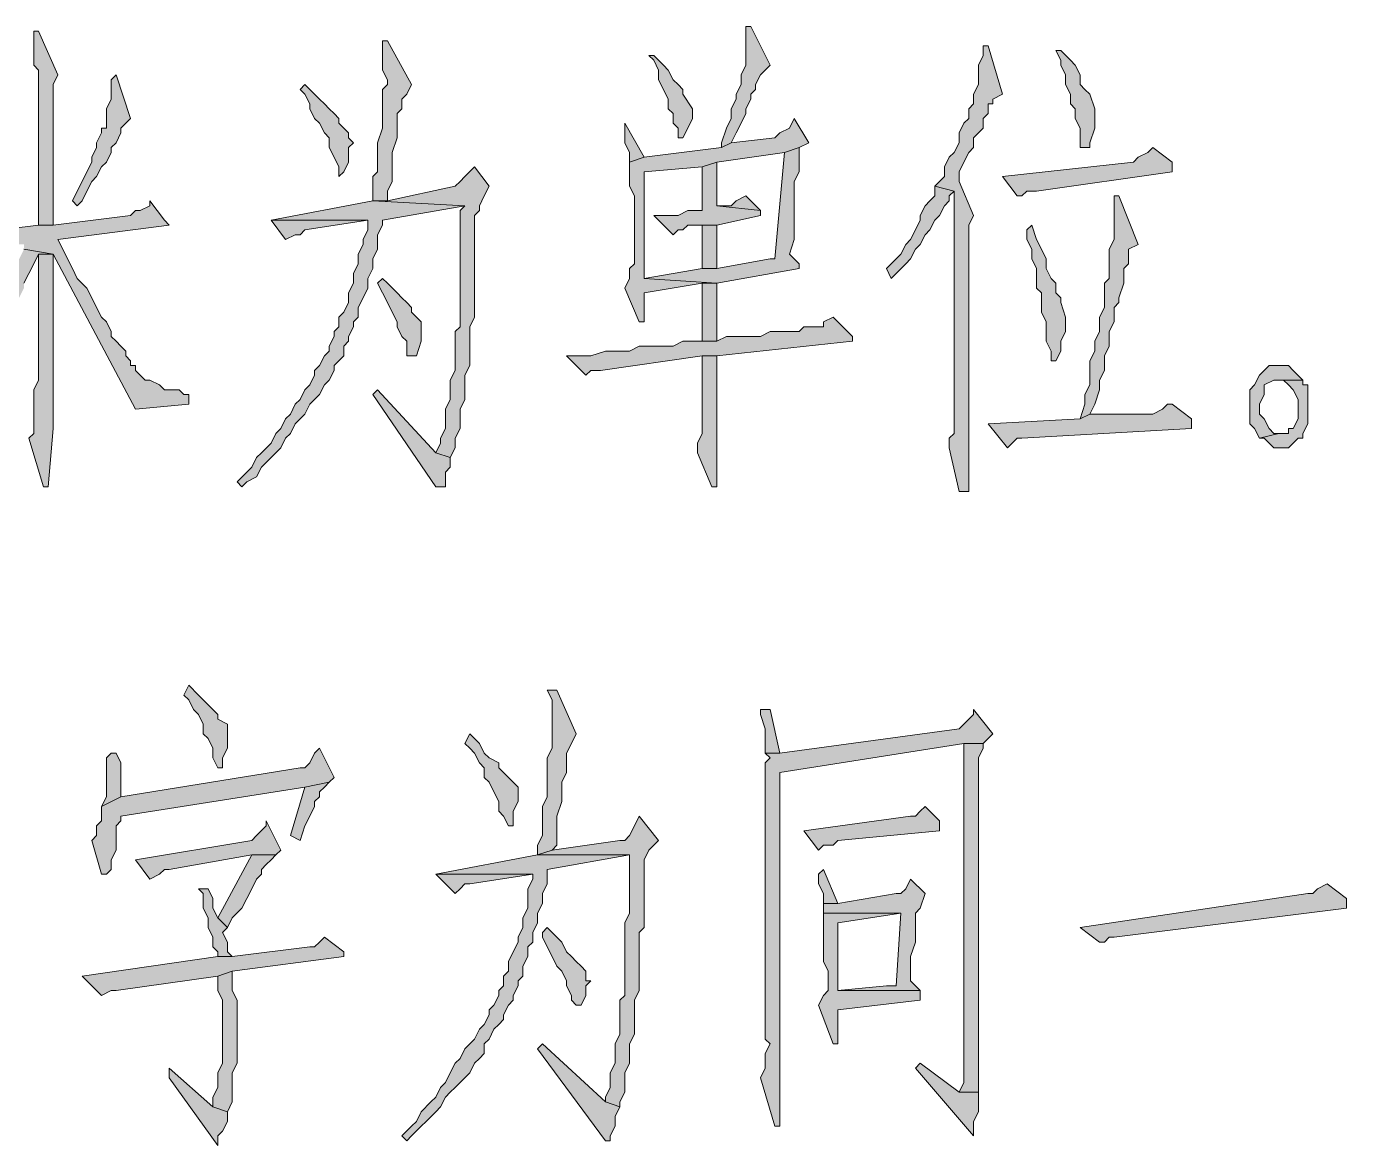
# Model space of a CAD drawing. Header units: millimetres. Extents: x 24 to 410, y 10 to 282.
# Drawn here: x 291.82 to 303.36, y 55.75 to 65.53 of the extents above; entities that cross this region are included whole.
import ezdxf

# ---------------------------------------------------------------- set-up
doc = ezdxf.new("R2010")
doc.units = ezdxf.units.MM

msp = doc.modelspace()

# ---------------------------------------------------------------- hatches: boundary and pattern name
h = msp.add_hatch(color=7)
h.dxf.hatch_style = 2
h.paths.add_polyline_path([(298.153667, 65.532), (298.111333, 65.532), (298.111333, 65.489667), (298.111333, 65.193333), (298.069, 65.108667), (298.069, 65.024), (298.026667, 64.939333), (298.026667, 64.897), (297.984333, 64.812333), (297.984333, 64.727667), (297.942, 64.643), (297.899667, 64.516), (297.899667, 64.473667), (297.984333, 64.516), (298.026667, 64.600667), (298.069, 64.685333), (298.111333, 64.77), (298.111333, 64.812333), (298.153667, 64.897), (298.153667, 64.939333), (298.196, 64.981667), (298.196, 65.024), (298.238333, 65.108667), (298.280667, 65.151), (298.323, 65.193333)])
h = msp.add_hatch(color=7)
h.dxf.hatch_style = 2
h.paths.add_polyline_path([(291.930667, 65.489667), (291.888333, 65.489667), (291.888333, 65.405), (291.888333, 65.193333), (291.930667, 65.151), (291.930667, 63.796333), (292.057667, 63.796333), (292.057667, 63.838667), (292.057667, 63.923333), (292.057667, 65.024), (292.1, 65.108667)])
h = msp.add_hatch(color=7)
h.dxf.hatch_style = 2
h.paths.add_polyline_path([(294.978667, 65.405), (294.936333, 65.405), (294.936333, 65.362667), (294.936333, 65.151), (294.978667, 65.066333), (294.978667, 65.024), (294.936333, 64.981667), (294.936333, 64.643), (294.894, 64.516), (294.894, 64.262), (294.851667, 64.219667), (294.851667, 64.008), (294.978667, 64.008), (294.978667, 64.092667), (295.021, 64.177333), (295.021, 64.304333), (295.021, 64.431333), (295.063333, 64.558333), (295.063333, 64.77), (295.105667, 64.812333), (295.105667, 64.897), (295.148, 64.939333), (295.190333, 65.024)])
h = msp.add_hatch(color=7)
h.dxf.hatch_style = 2
h.paths.add_polyline_path([(300.228, 65.362667), (300.185667, 65.362667), (300.185667, 65.278), (300.143333, 65.193333), (300.143333, 65.024), (300.101, 64.939333), (300.101, 64.854667), (300.058667, 64.812333), (300.058667, 64.727667), (300.016333, 64.685333), (299.974, 64.600667), (299.974, 64.516), (299.931667, 64.431333), (299.889333, 64.389), (299.847, 64.304333), (299.847, 64.219667), (299.804667, 64.177333), (299.762333, 64.135), (299.931667, 64.092667), (299.931667, 63.838667), (299.931667, 63.796333), (299.931667, 61.976), (299.889333, 61.933667), (299.889333, 61.849), (299.974, 61.468), (300.058667, 61.468), (300.058667, 61.976), (300.058667, 63.796333), (300.101, 63.881), (299.974, 64.177333), (299.974, 64.262), (300.016333, 64.346667), (300.058667, 64.431333), (300.101, 64.473667), (300.101, 64.558333), (300.143333, 64.600667), (300.185667, 64.643), (300.185667, 64.727667), (300.228, 64.77), (300.228, 64.854667), (300.270333, 64.854667), (300.270333, 64.897), (300.355, 64.939333)])
h = msp.add_hatch(color=7)
h.dxf.hatch_style = 2
h.paths.add_polyline_path([(300.863, 65.320333), (300.820667, 65.320333), (300.863, 65.235667), (300.863, 65.193333), (300.905333, 65.108667), (300.905333, 65.024), (300.947667, 64.939333), (300.947667, 64.854667), (300.99, 64.812333), (300.99, 64.727667), (301.032333, 64.643), (301.032333, 64.473667), (301.117, 64.473667), (301.117, 64.516), (301.159333, 64.643), (301.159333, 64.812333), (301.117, 64.939333), (301.074667, 64.981667), (301.032333, 65.024), (301.032333, 65.108667), (300.99, 65.193333), (300.947667, 65.235667)])
h = msp.add_hatch(color=7)
h.dxf.hatch_style = 2
h.paths.add_polyline_path([(297.307, 65.278), (297.264667, 65.278), (297.307, 65.235667), (297.349333, 65.151), (297.349333, 65.066333), (297.391667, 64.981667), (297.434, 64.897), (297.434, 64.812333), (297.476333, 64.77), (297.476333, 64.685333), (297.518667, 64.643), (297.518667, 64.558333), (297.561, 64.558333), (297.603333, 64.643), (297.645667, 64.727667), (297.645667, 64.812333), (297.561, 64.939333), (297.561, 64.981667), (297.518667, 65.024), (297.476333, 65.066333), (297.434, 65.151), (297.391667, 65.193333)])
h = msp.add_hatch(color=7)
h.dxf.hatch_style = 2
h.paths.add_polyline_path([(292.608, 65.108667), (292.565667, 65.066333), (292.565667, 64.897), (292.523333, 64.812333), (292.523333, 64.643), (292.481, 64.643), (292.481, 64.600667), (292.438667, 64.516), (292.438667, 64.473667), (292.396333, 64.389), (292.396333, 64.346667), (292.354, 64.262), (292.311667, 64.177333), (292.269333, 64.092667), (292.227, 64.008), (292.269333, 63.965667), (292.311667, 64.008), (292.354, 64.092667), (292.396333, 64.177333), (292.438667, 64.219667), (292.481, 64.304333), (292.523333, 64.346667), (292.565667, 64.431333), (292.565667, 64.473667), (292.608, 64.516), (292.650333, 64.600667), (292.650333, 64.643), (292.692667, 64.685333), (292.735, 64.727667)])
h = msp.add_hatch(color=7)
h.dxf.hatch_style = 2
h.paths.add_polyline_path([(294.259, 65.024), (294.216667, 64.981667), (294.259, 64.939333), (294.301333, 64.854667), (294.301333, 64.812333), (294.343667, 64.727667), (294.386, 64.685333), (294.428333, 64.600667), (294.470667, 64.558333), (294.470667, 64.473667), (294.513, 64.389), (294.555333, 64.304333), (294.555333, 64.219667), (294.597667, 64.262), (294.64, 64.346667), (294.64, 64.473667), (294.682333, 64.516), (294.64, 64.558333), (294.64, 64.600667), (294.555333, 64.685333), (294.555333, 64.727667), (294.513, 64.77), (294.470667, 64.812333), (294.428333, 64.854667), (294.386, 64.897), (294.301333, 64.981667)])
h = msp.add_hatch(color=7)
h.dxf.hatch_style = 2
h.paths.add_polyline_path([(298.534667, 64.727667), (298.492333, 64.643), (298.407667, 64.600667), (298.365333, 64.558333), (297.984333, 64.516), (297.899667, 64.473667), (297.222333, 64.389), (297.095333, 64.346667), (297.095333, 64.135), (297.137667, 64.050333), (297.137667, 63.457667), (297.095333, 63.415333), (297.095333, 63.330667), (297.053, 63.246), (297.18, 62.949667), (297.222333, 62.949667), (297.222333, 63.203667), (297.730333, 63.288333), (297.857333, 63.288333), (297.222333, 63.330667), (297.222333, 64.262), (297.730333, 64.304333), (297.857333, 64.346667), (298.45, 64.431333), (298.577, 64.473667), (298.661667, 64.516)])
h = msp.add_hatch(color=7)
h.dxf.hatch_style = 2
h.paths.add_polyline_path([(297.053, 64.685333), (297.053, 64.516), (297.095333, 64.431333), (297.095333, 64.346667), (297.222333, 64.389)])
h = msp.add_hatch(color=7)
h.dxf.hatch_style = 2
h.paths.add_polyline_path([(298.577, 64.473667), (298.45, 64.431333), (298.365333, 63.5), (298.323, 63.5), (297.857333, 63.415333), (297.730333, 63.415333), (297.222333, 63.330667), (297.857333, 63.288333), (298.577, 63.415333), (298.577, 63.457667), (298.492333, 63.542333), (298.534667, 63.669333), (298.534667, 64.177333), (298.577, 64.262)])
h = msp.add_hatch(color=7)
h.dxf.hatch_style = 2
h.paths.add_polyline_path([(301.667333, 64.473667), (301.625, 64.431333), (301.540333, 64.389), (301.498, 64.346667), (300.355, 64.219667), (300.482, 64.050333), (300.524333, 64.050333), (300.566667, 64.092667), (300.651333, 64.092667), (301.836667, 64.262), (301.836667, 64.346667)])
h = msp.add_hatch(color=7)
h.dxf.hatch_style = 2
h.paths.add_polyline_path([(295.740667, 64.304333), (295.656, 64.219667), (295.613667, 64.177333), (295.571333, 64.135), (294.978667, 64.008), (294.851667, 64.008), (295.656, 63.965667), (295.613667, 63.923333), (295.613667, 62.907333), (295.571333, 62.865), (295.571333, 62.653333), (295.571333, 62.611), (295.571333, 62.526333), (295.529, 62.441667), (295.529, 62.272333), (295.486667, 62.187667), (295.486667, 62.018333), (295.444333, 61.933667), (295.444333, 61.891333), (295.402, 61.806667), (295.529, 61.764333), (295.571333, 61.849), (295.571333, 61.933667), (295.613667, 62.018333), (295.613667, 62.187667), (295.656, 62.272333), (295.656, 62.484), (295.698333, 62.568667), (295.698333, 62.907333), (295.740667, 62.992), (295.740667, 63.881), (295.783, 63.923333), (295.783, 63.965667), (295.825333, 64.050333), (295.867667, 64.135)])
h = msp.add_hatch(color=7)
h.dxf.hatch_style = 2
h.paths.add_polyline_path([(297.857333, 64.346667), (297.730333, 64.304333), (297.730333, 63.923333), (297.688, 63.923333), (297.603333, 63.923333), (297.518667, 63.881), (297.307, 63.881), (297.476333, 63.711667), (297.518667, 63.754), (297.561, 63.754), (297.603333, 63.796333), (297.857333, 63.796333), (298.238333, 63.881), (298.238333, 63.923333), (297.857333, 63.965667)])
h = msp.add_hatch(color=7)
h.dxf.hatch_style = 2
h.paths.add_polyline_path([(298.111333, 64.050333), (298.026667, 64.008), (297.984333, 63.965667), (297.857333, 63.965667), (298.238333, 63.923333)])
h = msp.add_hatch(color=7)
h.dxf.hatch_style = 2
h.paths.add_polyline_path([(299.762333, 64.135), (299.762333, 64.050333), (299.72, 64.008), (299.677667, 63.965667), (299.635333, 63.881), (299.635333, 63.838667), (299.593, 63.754), (299.550667, 63.669333), (299.508333, 63.627), (299.466, 63.542333), (299.381333, 63.457667), (299.339, 63.415333), (299.381333, 63.330667), (299.423667, 63.373), (299.508333, 63.457667), (299.550667, 63.5), (299.593, 63.584667), (299.635333, 63.627), (299.677667, 63.711667), (299.72, 63.754), (299.762333, 63.838667), (299.804667, 63.881), (299.847, 63.965667), (299.889333, 64.008), (299.889333, 64.050333), (299.931667, 64.092667)])
h = msp.add_hatch(color=7)
h.dxf.hatch_style = 2
h.paths.add_polyline_path([(301.371, 64.050333), (301.328667, 64.050333), (301.328667, 63.965667), (301.328667, 63.669333), (301.286333, 63.584667), (301.286333, 63.330667), (301.244, 63.288333), (301.244, 63.076667), (301.201667, 62.992), (301.201667, 62.865), (301.159333, 62.780333), (301.159333, 62.695667), (301.117, 62.611), (301.117, 62.399333), (301.074667, 62.314667), (301.074667, 62.23), (301.032333, 62.103), (301.117, 62.145333), (301.159333, 62.23), (301.201667, 62.357), (301.201667, 62.441667), (301.244, 62.526333), (301.244, 62.653333), (301.286333, 62.738), (301.286333, 62.865), (301.328667, 62.949667), (301.328667, 63.076667), (301.371, 63.119), (301.371, 63.161333), (301.413333, 63.288333), (301.413333, 63.415333), (301.455667, 63.457667), (301.455667, 63.584667), (301.540333, 63.627)])
h = msp.add_hatch(color=7)
h.dxf.hatch_style = 2
h.paths.add_polyline_path([(292.904333, 64.008), (292.904333, 63.965667), (292.819667, 63.923333), (292.777333, 63.923333), (292.735, 63.881), (292.057667, 63.796333), (291.930667, 63.796333), (290.914667, 63.669333), (291.803667, 63.627), (291.803667, 63.584667), (292.057667, 63.542333), (292.777333, 62.187667), (293.243, 62.23), (293.243, 62.314667), (293.200667, 62.314667), (293.158333, 62.357), (293.031333, 62.357), (292.989, 62.399333), (292.904333, 62.441667), (292.862, 62.441667), (292.819667, 62.484), (292.777333, 62.526333), (292.777333, 62.568667), (292.735, 62.568667), (292.735, 62.611), (292.692667, 62.653333), (292.692667, 62.695667), (292.650333, 62.738), (292.608, 62.780333), (292.565667, 62.822667), (292.565667, 62.865), (292.523333, 62.949667), (292.481, 62.992), (292.438667, 63.076667), (292.396333, 63.161333), (292.354, 63.246), (292.269333, 63.330667), (292.227, 63.415333), (292.184667, 63.5), (292.142333, 63.584667), (292.1, 63.669333), (293.073667, 63.796333), (293.031333, 63.838667)])
h = msp.add_hatch(color=7)
h.dxf.hatch_style = 2
h.paths.add_polyline_path([(294.851667, 64.008), (293.962667, 63.838667), (294.809333, 63.838667), (294.809333, 63.754), (294.767, 63.669333), (294.767, 63.627), (294.724667, 63.542333), (294.724667, 63.457667), (294.682333, 63.373), (294.682333, 63.288333), (294.64, 63.203667), (294.64, 63.119), (294.597667, 63.034333), (294.555333, 62.992), (294.555333, 62.907333), (294.513, 62.865), (294.513, 62.822667), (294.470667, 62.738), (294.470667, 62.695667), (294.428333, 62.653333), (294.386, 62.568667), (294.343667, 62.526333), (294.343667, 62.484), (294.301333, 62.399333), (294.259, 62.357), (294.216667, 62.272333), (294.174333, 62.23), (294.132, 62.145333), (294.089667, 62.103), (294.047333, 62.018333), (294.005, 61.976), (293.962667, 61.891333), (293.878, 61.806667), (293.835667, 61.764333), (293.793333, 61.679667), (293.751, 61.637333), (293.666333, 61.552667), (293.708667, 61.510333), (293.751, 61.552667), (293.835667, 61.595), (293.878, 61.679667), (293.920333, 61.722), (294.005, 61.806667), (294.047333, 61.849), (294.089667, 61.933667), (294.132, 61.976), (294.174333, 62.060667), (294.216667, 62.103), (294.259, 62.145333), (294.301333, 62.23), (294.343667, 62.272333), (294.386, 62.314667), (294.428333, 62.399333), (294.470667, 62.441667), (294.513, 62.526333), (294.513, 62.568667), (294.555333, 62.611), (294.597667, 62.653333), (294.597667, 62.738), (294.64, 62.780333), (294.64, 62.822667), (294.682333, 62.907333), (294.682333, 62.949667), (294.724667, 62.992), (294.724667, 63.076667), (294.767, 63.161333), (294.809333, 63.246), (294.809333, 63.330667), (294.851667, 63.415333), (294.851667, 63.5), (294.894, 63.584667), (294.894, 63.711667), (294.936333, 63.796333), (294.936333, 63.838667), (295.656, 63.965667)])
h = msp.add_hatch(color=7)
h.dxf.hatch_style = 2
h.paths.add_polyline_path([(293.962667, 63.838667), (294.089667, 63.669333), (294.174333, 63.711667), (294.216667, 63.711667), (294.259, 63.754), (294.809333, 63.838667)])
h = msp.add_hatch(color=7)
h.dxf.hatch_style = 2
h.paths.add_polyline_path([(297.857333, 63.796333), (297.730333, 63.796333), (297.730333, 63.754), (297.730333, 63.415333), (297.857333, 63.415333)])
h = msp.add_hatch(color=7)
h.dxf.hatch_style = 2
h.paths.add_polyline_path([(300.609, 63.796333), (300.566667, 63.754), (300.566667, 63.669333), (300.609, 63.584667), (300.609, 63.5), (300.651333, 63.415333), (300.651333, 63.246), (300.693667, 63.203667), (300.693667, 63.034333), (300.736, 62.949667), (300.736, 62.780333), (300.778333, 62.695667), (300.778333, 62.611), (300.820667, 62.611), (300.863, 62.695667), (300.863, 62.780333), (300.905333, 62.865), (300.905333, 62.992), (300.863, 63.119), (300.863, 63.161333), (300.820667, 63.203667), (300.820667, 63.288333), (300.778333, 63.330667), (300.736, 63.415333), (300.736, 63.5), (300.693667, 63.584667), (300.651333, 63.669333)])
h = msp.add_hatch(color=7)
h.dxf.hatch_style = 2
h.paths.add_polyline_path([(291.803667, 63.584667), (291.761333, 63.5), (291.719, 63.457667), (291.719, 63.373), (291.676667, 63.288333), (291.634333, 63.246), (291.592, 63.161333), (291.592, 63.076667), (291.549667, 63.034333), (291.507333, 62.949667), (291.465, 62.907333), (291.465, 62.865), (291.422667, 62.822667), (291.380333, 62.780333), (291.380333, 62.738), (291.338, 62.653333), (291.295667, 62.611), (291.253333, 62.568667), (291.211, 62.526333), (291.168667, 62.441667), (291.126333, 62.399333), (291.084, 62.314667), (291.041667, 62.272333), (290.999333, 62.187667), (290.914667, 62.145333), (290.872333, 62.060667), (290.83, 61.976), (290.745333, 61.933667), (290.787667, 61.849), (290.83, 61.849), (290.872333, 61.933667), (290.957, 61.976), (290.999333, 62.060667), (291.041667, 62.103), (291.126333, 62.187667), (291.168667, 62.23), (291.211, 62.314667), (291.253333, 62.357), (291.295667, 62.399333), (291.338, 62.484), (291.380333, 62.526333), (291.422667, 62.568667), (291.465, 62.611), (291.507333, 62.653333), (291.507333, 62.695667), (291.549667, 62.738), (291.592, 62.780333), (291.592, 62.865), (291.634333, 62.907333), (291.676667, 62.949667), (291.719, 63.034333), (291.719, 63.076667), (291.761333, 63.161333), (291.803667, 63.246), (291.803667, 63.288333), (291.846, 63.373), (291.888333, 63.457667), (291.930667, 63.542333), (292.057667, 63.542333)])
h = msp.add_hatch(color=7)
h.dxf.hatch_style = 2
h.paths.add_polyline_path([(292.057667, 63.542333), (291.930667, 63.542333), (291.930667, 63.457667), (291.930667, 62.441667), (291.888333, 62.357), (291.888333, 61.976), (291.846, 61.933667), (291.973, 61.510333), (292.015333, 61.510333), (292.057667, 62.018333), (292.057667, 62.187667)])
h = msp.add_hatch(color=7)
h.dxf.hatch_style = 2
h.paths.add_polyline_path([(294.936333, 63.330667), (294.894, 63.288333), (294.936333, 63.203667), (294.978667, 63.119), (295.021, 63.034333), (295.063333, 62.949667), (295.063333, 62.907333), (295.105667, 62.822667), (295.148, 62.780333), (295.148, 62.653333), (295.232667, 62.653333), (295.275, 62.780333), (295.275, 62.949667), (295.190333, 63.034333), (295.190333, 63.076667), (295.148, 63.119), (295.105667, 63.161333), (295.063333, 63.203667), (294.978667, 63.288333)])
h = msp.add_hatch(color=7)
h.dxf.hatch_style = 2
h.paths.add_polyline_path([(297.857333, 63.288333), (297.730333, 63.288333), (297.730333, 63.246), (297.730333, 62.780333), (297.857333, 62.780333)])
h = msp.add_hatch(color=7)
h.dxf.hatch_style = 2
h.paths.add_polyline_path([(298.873333, 62.992), (298.788667, 62.949667), (298.788667, 62.907333), (298.746333, 62.907333), (298.619333, 62.907333), (298.577, 62.865), (298.323, 62.865), (298.238333, 62.822667), (298.069, 62.822667), (297.984333, 62.822667), (297.942, 62.822667), (297.857333, 62.780333), (297.561, 62.780333), (297.476333, 62.738), (297.18, 62.738), (297.095333, 62.695667), (296.883667, 62.695667), (296.756667, 62.653333), (296.545, 62.653333), (296.714333, 62.484), (296.756667, 62.526333), (296.841333, 62.526333), (297.730333, 62.653333), (297.857333, 62.653333), (299.042667, 62.780333), (299.042667, 62.822667)])
h = msp.add_hatch(color=7)
h.dxf.hatch_style = 2
h.paths.add_polyline_path([(297.857333, 62.653333), (297.730333, 62.653333), (297.730333, 62.568667), (297.730333, 61.976), (297.688, 61.891333), (297.688, 61.806667), (297.815, 61.510333), (297.857333, 61.510333), (297.857333, 61.933667)])
h = msp.add_hatch(color=7)
h.dxf.hatch_style = 2
h.paths.add_polyline_path([(302.768, 62.568667), (302.683333, 62.568667), (302.641, 62.526333), (302.598667, 62.484), (302.556333, 62.399333), (302.514, 62.357), (302.514, 62.060667), (302.556333, 62.018333), (302.598667, 61.933667), (302.768, 61.976), (302.725667, 61.976), (302.683333, 62.018333), (302.641, 62.103), (302.598667, 62.145333), (302.598667, 62.23), (302.641, 62.314667), (302.641, 62.399333), (302.725667, 62.441667), (302.979667, 62.441667), (302.895, 62.526333), (302.852667, 62.568667)])
h = msp.add_hatch(color=7)
h.dxf.hatch_style = 2
h.paths.add_polyline_path([(302.979667, 62.441667), (302.768, 62.441667), (302.810333, 62.441667), (302.852667, 62.399333), (302.895, 62.357), (302.937333, 62.272333), (302.937333, 62.103), (302.895, 62.018333), (302.852667, 62.018333), (302.852667, 61.976), (302.768, 61.976), (302.598667, 61.933667), (302.641, 61.933667), (302.683333, 61.891333), (302.725667, 61.849), (302.852667, 61.849), (302.895, 61.891333), (302.937333, 61.933667), (302.979667, 61.933667), (302.979667, 61.976), (303.022, 62.060667), (303.022, 62.145333), (303.022, 62.399333), (302.979667, 62.399333)])
h = msp.add_hatch(color=7)
h.dxf.hatch_style = 2
h.paths.add_polyline_path([(294.894, 62.357), (294.851667, 62.314667), (295.402, 61.510333), (295.486667, 61.510333), (295.486667, 61.552667), (295.486667, 61.637333), (295.529, 61.679667), (295.529, 61.764333), (295.402, 61.806667)])
h = msp.add_hatch(color=7)
h.dxf.hatch_style = 2
h.paths.add_polyline_path([(301.836667, 62.23), (301.794333, 62.23), (301.752, 62.187667), (301.667333, 62.145333), (301.117, 62.145333), (301.032333, 62.103), (300.228, 62.060667), (300.397333, 61.849), (300.439667, 61.891333), (300.482, 61.933667), (300.524333, 61.933667), (302.006, 62.018333), (302.006, 62.103)])
h = msp.add_hatch(color=7)
h.dxf.hatch_style = 2
h.paths.add_polyline_path([(293.243, 59.774667), (293.200667, 59.69), (293.243, 59.647667), (293.285333, 59.563), (293.327667, 59.520667), (293.37, 59.436), (293.37, 59.351333), (293.412333, 59.309), (293.454667, 59.224333), (293.454667, 59.139667), (293.497, 59.055), (293.539333, 59.055), (293.539333, 59.139667), (293.581667, 59.224333), (293.581667, 59.436), (293.497, 59.478333), (293.497, 59.520667), (293.454667, 59.563), (293.412333, 59.605333), (293.37, 59.647667), (293.327667, 59.69)])
h = msp.add_hatch(color=7)
h.dxf.hatch_style = 2
h.paths.add_polyline_path([(296.460333, 59.732333), (296.375667, 59.732333), (296.418, 59.647667), (296.418, 59.224333), (296.375667, 59.139667), (296.375667, 58.801), (296.333333, 58.716333), (296.333333, 58.462333), (296.291, 58.377667), (296.291, 58.293), (296.418, 58.335333), (296.460333, 58.377667), (296.460333, 58.504667), (296.460333, 58.631667), (296.502667, 58.758667), (296.502667, 58.928), (296.545, 59.012667), (296.545, 59.182), (296.587333, 59.266667), (296.629667, 59.351333)])
h = msp.add_hatch(color=7)
h.dxf.hatch_style = 2
h.paths.add_polyline_path([(298.323, 59.563), (298.238333, 59.563), (298.238333, 59.520667), (298.280667, 59.393667), (298.280667, 59.182), (298.407667, 59.182)])
h = msp.add_hatch(color=7)
h.dxf.hatch_style = 2
h.paths.add_polyline_path([(300.101, 59.563), (300.101, 59.520667), (300.016333, 59.436), (299.974, 59.393667), (298.407667, 59.182), (298.280667, 59.182), (298.323, 59.139667), (298.280667, 59.097333), (298.280667, 57.573333), (298.280667, 57.446333), (298.280667, 56.684333), (298.323, 56.642), (298.280667, 56.557333), (298.280667, 56.430333), (298.238333, 56.345667), (298.365333, 55.922333), (298.407667, 55.922333), (298.407667, 56.472667), (298.407667, 59.012667), (300.016333, 59.266667), (300.185667, 59.266667), (300.270333, 59.351333)])
h = msp.add_hatch(color=7)
h.dxf.hatch_style = 2
h.paths.add_polyline_path([(295.698333, 59.351333), (295.656, 59.266667), (295.698333, 59.224333), (295.740667, 59.182), (295.783, 59.097333), (295.825333, 59.055), (295.825333, 58.970333), (295.867667, 58.928), (295.91, 58.843333), (295.952333, 58.758667), (295.952333, 58.674), (295.994667, 58.631667), (296.037, 58.547), (296.079333, 58.547), (296.079333, 58.674), (296.121667, 58.758667), (296.121667, 58.885667), (296.079333, 58.928), (296.037, 58.970333), (295.994667, 59.012667), (295.952333, 59.055), (295.952333, 59.097333), (295.867667, 59.139667), (295.825333, 59.182), (295.783, 59.266667)])
h = msp.add_hatch(color=7)
h.dxf.hatch_style = 2
h.paths.add_polyline_path([(294.386, 59.224333), (294.343667, 59.182), (294.301333, 59.097333), (294.259, 59.055), (294.216667, 59.055), (292.650333, 58.801), (292.481, 58.716333), (292.481, 58.589333), (292.438667, 58.547), (292.438667, 58.462333), (292.396333, 58.42), (292.481, 58.123667), (292.523333, 58.123667), (292.565667, 58.166), (292.565667, 58.250667), (292.608, 58.335333), (292.608, 58.547), (292.650333, 58.589333), (292.650333, 58.631667), (294.259, 58.885667), (294.470667, 58.928), (294.513, 58.970333)])
h = msp.add_hatch(color=7)
h.dxf.hatch_style = 2
h.paths.add_polyline_path([(292.608, 59.182), (292.565667, 59.182), (292.523333, 59.139667), (292.523333, 58.801), (292.481, 58.716333), (292.650333, 58.801), (292.650333, 59.097333)])
h = msp.add_hatch(color=7)
h.dxf.hatch_style = 2
h.paths.add_polyline_path([(300.185667, 59.266667), (300.016333, 59.266667), (300.016333, 56.557333), (300.016333, 56.303333), (299.974, 56.218667), (300.143333, 56.218667), (300.143333, 56.303333), (300.143333, 58.293), (300.143333, 58.377667), (300.143333, 59.139667), (300.185667, 59.224333)])
h = msp.add_hatch(color=7)
h.dxf.hatch_style = 2
h.paths.add_polyline_path([(294.470667, 58.928), (294.259, 58.885667), (294.132, 58.462333), (294.216667, 58.42), (294.259, 58.547), (294.301333, 58.631667), (294.343667, 58.716333), (294.343667, 58.758667), (294.386, 58.801), (294.386, 58.843333), (294.428333, 58.885667)])
h = msp.add_hatch(color=7)
h.dxf.hatch_style = 2
h.paths.add_polyline_path([(297.18, 58.631667), (297.137667, 58.547), (297.095333, 58.462333), (297.053, 58.42), (297.010667, 58.42), (296.418, 58.335333), (296.291, 58.293), (297.095333, 58.293), (297.095333, 58.208333), (297.095333, 57.785), (297.053, 57.700333), (297.053, 57.065333), (297.010667, 57.023), (297.010667, 56.938333), (297.010667, 56.896), (297.010667, 56.726667), (296.968333, 56.642), (296.968333, 56.472667), (296.926, 56.388), (296.926, 56.261), (296.883667, 56.176333), (296.883667, 56.134), (297.010667, 56.091667), (297.010667, 56.134), (297.053, 56.218667), (297.053, 56.388), (297.095333, 56.472667), (297.095333, 56.642), (297.137667, 56.726667), (297.137667, 57.023), (297.18, 57.107667), (297.18, 57.615667), (297.222333, 57.658), (297.222333, 58.250667), (297.264667, 58.335333), (297.349333, 58.42)])
h = msp.add_hatch(color=7)
h.dxf.hatch_style = 2
h.paths.add_polyline_path([(299.677667, 58.716333), (299.635333, 58.674), (299.593, 58.631667), (299.550667, 58.631667), (298.619333, 58.504667), (298.746333, 58.335333), (298.788667, 58.377667), (298.873333, 58.377667), (298.915667, 58.42), (299.804667, 58.504667), (299.804667, 58.589333)])
h = msp.add_hatch(color=7)
h.dxf.hatch_style = 2
h.paths.add_polyline_path([(293.920333, 58.589333), (293.920333, 58.547), (293.835667, 58.462333), (293.793333, 58.42), (292.777333, 58.250667), (292.904333, 58.081333), (292.989, 58.123667), (293.031333, 58.166), (293.073667, 58.166), (293.793333, 58.293), (294.005, 58.293), (294.047333, 58.335333)])
h = msp.add_hatch(color=7)
h.dxf.hatch_style = 2
h.paths.add_polyline_path([(294.005, 58.293), (293.793333, 58.293), (293.497, 57.742667), (293.581667, 57.658), (293.624, 57.742667), (293.708667, 57.827333), (293.751, 57.912), (293.793333, 57.996667), (293.835667, 58.081333), (293.878, 58.123667), (293.878, 58.166), (293.920333, 58.208333), (293.962667, 58.250667)])
h = msp.add_hatch(color=7)
h.dxf.hatch_style = 2
h.paths.add_polyline_path([(296.291, 58.293), (295.402, 58.123667), (296.248667, 58.123667), (296.248667, 58.081333), (296.206333, 57.996667), (296.206333, 57.827333), (296.164, 57.742667), (296.164, 57.658), (296.121667, 57.573333), (296.121667, 57.531), (296.079333, 57.446333), (296.037, 57.361667), (296.037, 57.277), (295.994667, 57.234667), (295.994667, 57.15), (295.952333, 57.107667), (295.952333, 57.065333), (295.91, 56.980667), (295.867667, 56.938333), (295.867667, 56.896), (295.825333, 56.811333), (295.783, 56.769), (295.740667, 56.684333), (295.698333, 56.642), (295.656, 56.599667), (295.613667, 56.515), (295.571333, 56.472667), (295.529, 56.388), (295.486667, 56.303333), (295.444333, 56.261), (295.402, 56.176333), (295.359667, 56.134), (295.275, 56.049333), (295.232667, 55.964667), (295.190333, 55.922333), (295.105667, 55.837667), (295.148, 55.795333), (295.190333, 55.837667), (295.275, 55.922333), (295.317333, 55.964667), (295.402, 56.049333), (295.444333, 56.091667), (295.486667, 56.176333), (295.529, 56.218667), (295.571333, 56.261), (295.656, 56.345667), (295.698333, 56.388), (295.740667, 56.472667), (295.783, 56.515), (295.825333, 56.557333), (295.825333, 56.642), (295.867667, 56.684333), (295.91, 56.769), (295.952333, 56.811333), (295.994667, 56.853667), (295.994667, 56.896), (296.037, 56.980667), (296.079333, 57.023), (296.079333, 57.065333), (296.121667, 57.15), (296.121667, 57.192333), (296.164, 57.234667), (296.164, 57.319333), (296.206333, 57.404), (296.206333, 57.488667), (296.248667, 57.531), (296.248667, 57.615667), (296.291, 57.700333), (296.291, 57.785), (296.333333, 57.869667), (296.333333, 57.954333), (296.375667, 58.039), (296.375667, 58.166), (297.095333, 58.293)])
h = msp.add_hatch(color=7)
h.dxf.hatch_style = 2
h.paths.add_polyline_path([(298.788667, 58.166), (298.746333, 58.123667), (298.746333, 58.039), (298.788667, 57.954333), (298.788667, 57.869667), (298.915667, 57.869667)])
h = msp.add_hatch(color=7)
h.dxf.hatch_style = 2
h.paths.add_polyline_path([(295.402, 58.123667), (295.571333, 57.954333), (295.613667, 57.996667), (295.656, 58.039), (295.698333, 58.039), (296.248667, 58.123667)])
h = msp.add_hatch(color=7)
h.dxf.hatch_style = 2
h.paths.add_polyline_path([(299.550667, 58.081333), (299.508333, 57.996667), (299.466, 57.954333), (299.423667, 57.954333), (298.915667, 57.869667), (298.788667, 57.869667), (298.788667, 57.827333), (298.788667, 57.785), (299.466, 57.785), (299.423667, 57.15), (299.339, 57.15), (298.915667, 57.107667), (299.635333, 57.107667), (299.550667, 57.192333), (299.550667, 57.404), (299.593, 57.531), (299.593, 57.785), (299.635333, 57.827333), (299.677667, 57.954333)])
h = msp.add_hatch(color=7)
h.dxf.hatch_style = 2
h.paths.add_polyline_path([(303.191333, 58.039), (303.106667, 57.996667), (303.064333, 57.954333), (303.022, 57.954333), (301.032333, 57.658), (301.201667, 57.531), (301.244, 57.531), (301.286333, 57.573333), (301.328667, 57.573333), (303.360667, 57.827333), (303.360667, 57.912)])
h = msp.add_hatch(color=7)
h.dxf.hatch_style = 2
h.paths.add_polyline_path([(293.412333, 57.996667), (293.327667, 57.996667), (293.37, 57.954333), (293.37, 57.827333), (293.412333, 57.742667), (293.412333, 57.658), (293.454667, 57.573333), (293.454667, 57.488667), (293.497, 57.446333), (293.497, 57.404), (293.624, 57.404), (293.581667, 57.446333), (293.581667, 57.531), (293.539333, 57.615667), (293.581667, 57.658), (293.497, 57.742667), (293.454667, 57.827333), (293.454667, 57.912)])
h = msp.add_hatch(color=7)
h.dxf.hatch_style = 2
h.paths.add_polyline_path([(298.788667, 57.785), (298.788667, 57.361667), (298.831, 57.277), (298.831, 57.107667), (298.788667, 57.065333), (298.746333, 56.980667), (298.873333, 56.642), (298.915667, 56.642), (298.915667, 56.684333), (298.915667, 56.938333), (299.635333, 57.023), (299.635333, 57.107667), (298.915667, 57.107667), (298.915667, 57.404), (298.915667, 57.488667), (298.915667, 57.700333), (299.466, 57.785)])
h = msp.add_hatch(color=7)
h.dxf.hatch_style = 2
h.paths.add_polyline_path([(294.428333, 57.573333), (294.386, 57.531), (294.343667, 57.488667), (294.301333, 57.488667), (293.624, 57.404), (293.497, 57.404), (292.311667, 57.234667), (292.481, 57.065333), (292.565667, 57.107667), (292.608, 57.107667), (293.497, 57.234667), (293.624, 57.277), (294.597667, 57.404), (294.597667, 57.446333)])
h = msp.add_hatch(color=7)
h.dxf.hatch_style = 2
h.paths.add_polyline_path([(296.375667, 57.658), (296.333333, 57.615667), (296.333333, 57.573333), (296.375667, 57.488667), (296.418, 57.404), (296.460333, 57.319333), (296.502667, 57.277), (296.545, 57.192333), (296.545, 57.15), (296.587333, 57.065333), (296.587333, 57.023), (296.629667, 56.980667), (296.672, 56.980667), (296.714333, 57.065333), (296.714333, 57.15), (296.756667, 57.192333), (296.714333, 57.192333), (296.714333, 57.277), (296.672, 57.319333), (296.629667, 57.361667), (296.587333, 57.404), (296.545, 57.446333), (296.502667, 57.531), (296.460333, 57.573333)])
h = msp.add_hatch(color=7)
h.dxf.hatch_style = 2
h.paths.add_polyline_path([(293.624, 57.277), (293.497, 57.234667), (293.497, 57.107667), (293.539333, 57.023), (293.539333, 56.472667), (293.497, 56.388), (293.497, 56.261), (293.454667, 56.176333), (293.454667, 56.091667), (293.581667, 56.049333), (293.624, 56.134), (293.624, 56.388), (293.666333, 56.472667), (293.666333, 56.515), (293.666333, 56.599667), (293.666333, 57.023), (293.624, 57.107667)])
h = msp.add_hatch(color=7)
h.dxf.hatch_style = 2
h.paths.add_polyline_path([(296.333333, 56.642), (296.291, 56.599667), (296.883667, 55.795333), (296.926, 55.795333), (296.926, 55.837667), (296.968333, 55.922333), (296.968333, 56.007), (297.010667, 56.091667), (296.883667, 56.134)])
h = msp.add_hatch(color=7)
h.dxf.hatch_style = 2
h.paths.add_polyline_path([(293.073667, 56.430333), (293.073667, 56.345667), (293.497, 55.753), (293.497, 55.837667), (293.539333, 55.88), (293.581667, 55.964667), (293.581667, 56.049333), (293.454667, 56.091667)])
h = msp.add_hatch(color=7)
h.dxf.hatch_style = 2
h.paths.add_polyline_path([(299.635333, 56.472667), (299.593, 56.430333), (300.101, 55.837667), (300.101, 55.964667), (300.143333, 56.049333), (300.143333, 56.218667), (299.974, 56.218667)])

# ---------------------------------------------------------------- linework, layer by layer
at = {"color": 7, "lineweight": 0}
for points in [[(298.153667, 65.532), (298.111333, 65.532), (298.111333, 65.489667), (298.111333, 65.193333), (298.069, 65.108667), (298.069, 65.024), (298.026667, 64.939333), (298.026667, 64.897), (297.984333, 64.812333), (297.984333, 64.727667), (297.942, 64.643), (297.899667, 64.516), (297.899667, 64.473667), (297.984333, 64.516), (298.026667, 64.600667), (298.069, 64.685333), (298.111333, 64.77), (298.111333, 64.812333), (298.153667, 64.897), (298.153667, 64.939333), (298.196, 64.981667), (298.196, 65.024), (298.238333, 65.108667), (298.280667, 65.151), (298.323, 65.193333)], [(291.930667, 65.489667), (291.888333, 65.489667), (291.888333, 65.405), (291.888333, 65.193333), (291.930667, 65.151), (291.930667, 63.796333), (292.057667, 63.796333), (292.057667, 63.838667), (292.057667, 63.923333), (292.057667, 65.024), (292.1, 65.108667)], [(294.978667, 65.405), (294.936333, 65.405), (294.936333, 65.362667), (294.936333, 65.151), (294.978667, 65.066333), (294.978667, 65.024), (294.936333, 64.981667), (294.936333, 64.643), (294.894, 64.516), (294.894, 64.262), (294.851667, 64.219667), (294.851667, 64.008), (294.978667, 64.008), (294.978667, 64.092667), (295.021, 64.177333), (295.021, 64.304333), (295.021, 64.431333), (295.063333, 64.558333), (295.063333, 64.77), (295.105667, 64.812333), (295.105667, 64.897), (295.148, 64.939333), (295.190333, 65.024)], [(300.228, 65.362667), (300.185667, 65.362667), (300.185667, 65.278), (300.143333, 65.193333), (300.143333, 65.024), (300.101, 64.939333), (300.101, 64.854667), (300.058667, 64.812333), (300.058667, 64.727667), (300.016333, 64.685333), (299.974, 64.600667), (299.974, 64.516), (299.931667, 64.431333), (299.889333, 64.389), (299.847, 64.304333), (299.847, 64.219667), (299.804667, 64.177333), (299.762333, 64.135), (299.931667, 64.092667), (299.931667, 63.838667), (299.931667, 63.796333), (299.931667, 61.976), (299.889333, 61.933667), (299.889333, 61.849), (299.974, 61.468), (300.058667, 61.468), (300.058667, 61.976), (300.058667, 63.796333), (300.101, 63.881), (299.974, 64.177333), (299.974, 64.262), (300.016333, 64.346667), (300.058667, 64.431333), (300.101, 64.473667), (300.101, 64.558333), (300.143333, 64.600667), (300.185667, 64.643), (300.185667, 64.727667), (300.228, 64.77), (300.228, 64.854667), (300.270333, 64.854667), (300.270333, 64.897), (300.355, 64.939333)], [(300.863, 65.320333), (300.820667, 65.320333), (300.863, 65.235667), (300.863, 65.193333), (300.905333, 65.108667), (300.905333, 65.024), (300.947667, 64.939333), (300.947667, 64.854667), (300.99, 64.812333), (300.99, 64.727667), (301.032333, 64.643), (301.032333, 64.473667), (301.117, 64.473667), (301.117, 64.516), (301.159333, 64.643), (301.159333, 64.812333), (301.117, 64.939333), (301.074667, 64.981667), (301.032333, 65.024), (301.032333, 65.108667), (300.99, 65.193333), (300.947667, 65.235667)], [(297.307, 65.278), (297.264667, 65.278), (297.307, 65.235667), (297.349333, 65.151), (297.349333, 65.066333), (297.391667, 64.981667), (297.434, 64.897), (297.434, 64.812333), (297.476333, 64.77), (297.476333, 64.685333), (297.518667, 64.643), (297.518667, 64.558333), (297.561, 64.558333), (297.603333, 64.643), (297.645667, 64.727667), (297.645667, 64.812333), (297.561, 64.939333), (297.561, 64.981667), (297.518667, 65.024), (297.476333, 65.066333), (297.434, 65.151), (297.391667, 65.193333)], [(292.608, 65.108667), (292.565667, 65.066333), (292.565667, 64.897), (292.523333, 64.812333), (292.523333, 64.643), (292.481, 64.643), (292.481, 64.600667), (292.438667, 64.516), (292.438667, 64.473667), (292.396333, 64.389), (292.396333, 64.346667), (292.354, 64.262), (292.311667, 64.177333), (292.269333, 64.092667), (292.227, 64.008), (292.269333, 63.965667), (292.311667, 64.008), (292.354, 64.092667), (292.396333, 64.177333), (292.438667, 64.219667), (292.481, 64.304333), (292.523333, 64.346667), (292.565667, 64.431333), (292.565667, 64.473667), (292.608, 64.516), (292.650333, 64.600667), (292.650333, 64.643), (292.692667, 64.685333), (292.735, 64.727667)], [(294.259, 65.024), (294.216667, 64.981667), (294.259, 64.939333), (294.301333, 64.854667), (294.301333, 64.812333), (294.343667, 64.727667), (294.386, 64.685333), (294.428333, 64.600667), (294.470667, 64.558333), (294.470667, 64.473667), (294.513, 64.389), (294.555333, 64.304333), (294.555333, 64.219667), (294.597667, 64.262), (294.64, 64.346667), (294.64, 64.473667), (294.682333, 64.516), (294.64, 64.558333), (294.64, 64.600667), (294.555333, 64.685333), (294.555333, 64.727667), (294.513, 64.77), (294.470667, 64.812333), (294.428333, 64.854667), (294.386, 64.897), (294.301333, 64.981667)], [(298.534667, 64.727667), (298.492333, 64.643), (298.407667, 64.600667), (298.365333, 64.558333), (297.984333, 64.516), (297.899667, 64.473667), (297.222333, 64.389), (297.095333, 64.346667), (297.095333, 64.135), (297.137667, 64.050333), (297.137667, 63.457667), (297.095333, 63.415333), (297.095333, 63.330667), (297.053, 63.246), (297.18, 62.949667), (297.222333, 62.949667), (297.222333, 63.203667), (297.730333, 63.288333), (297.857333, 63.288333), (297.222333, 63.330667), (297.222333, 64.262), (297.730333, 64.304333), (297.857333, 64.346667), (298.45, 64.431333), (298.577, 64.473667), (298.661667, 64.516)], [(297.053, 64.685333), (297.053, 64.516), (297.095333, 64.431333), (297.095333, 64.346667), (297.222333, 64.389)], [(298.577, 64.473667), (298.45, 64.431333), (298.365333, 63.5), (298.323, 63.5), (297.857333, 63.415333), (297.730333, 63.415333), (297.222333, 63.330667), (297.857333, 63.288333), (298.577, 63.415333), (298.577, 63.457667), (298.492333, 63.542333), (298.534667, 63.669333), (298.534667, 64.177333), (298.577, 64.262)], [(301.667333, 64.473667), (301.625, 64.431333), (301.540333, 64.389), (301.498, 64.346667), (300.355, 64.219667), (300.482, 64.050333), (300.524333, 64.050333), (300.566667, 64.092667), (300.651333, 64.092667), (301.836667, 64.262), (301.836667, 64.346667)], [(295.740667, 64.304333), (295.656, 64.219667), (295.613667, 64.177333), (295.571333, 64.135), (294.978667, 64.008), (294.851667, 64.008), (295.656, 63.965667), (295.613667, 63.923333), (295.613667, 62.907333), (295.571333, 62.865), (295.571333, 62.653333), (295.571333, 62.611), (295.571333, 62.526333), (295.529, 62.441667), (295.529, 62.272333), (295.486667, 62.187667), (295.486667, 62.018333), (295.444333, 61.933667), (295.444333, 61.891333), (295.402, 61.806667), (295.529, 61.764333), (295.571333, 61.849), (295.571333, 61.933667), (295.613667, 62.018333), (295.613667, 62.187667), (295.656, 62.272333), (295.656, 62.484), (295.698333, 62.568667), (295.698333, 62.907333), (295.740667, 62.992), (295.740667, 63.881), (295.783, 63.923333), (295.783, 63.965667), (295.825333, 64.050333), (295.867667, 64.135)], [(297.857333, 64.346667), (297.730333, 64.304333), (297.730333, 63.923333), (297.688, 63.923333), (297.603333, 63.923333), (297.518667, 63.881), (297.307, 63.881), (297.476333, 63.711667), (297.518667, 63.754), (297.561, 63.754), (297.603333, 63.796333), (297.857333, 63.796333), (298.238333, 63.881), (298.238333, 63.923333), (297.857333, 63.965667)], [(298.111333, 64.050333), (298.026667, 64.008), (297.984333, 63.965667), (297.857333, 63.965667), (298.238333, 63.923333)], [(299.762333, 64.135), (299.762333, 64.050333), (299.72, 64.008), (299.677667, 63.965667), (299.635333, 63.881), (299.635333, 63.838667), (299.593, 63.754), (299.550667, 63.669333), (299.508333, 63.627), (299.466, 63.542333), (299.381333, 63.457667), (299.339, 63.415333), (299.381333, 63.330667), (299.423667, 63.373), (299.508333, 63.457667), (299.550667, 63.5), (299.593, 63.584667), (299.635333, 63.627), (299.677667, 63.711667), (299.72, 63.754), (299.762333, 63.838667), (299.804667, 63.881), (299.847, 63.965667), (299.889333, 64.008), (299.889333, 64.050333), (299.931667, 64.092667)], [(301.371, 64.050333), (301.328667, 64.050333), (301.328667, 63.965667), (301.328667, 63.669333), (301.286333, 63.584667), (301.286333, 63.330667), (301.244, 63.288333), (301.244, 63.076667), (301.201667, 62.992), (301.201667, 62.865), (301.159333, 62.780333), (301.159333, 62.695667), (301.117, 62.611), (301.117, 62.399333), (301.074667, 62.314667), (301.074667, 62.23), (301.032333, 62.103), (301.117, 62.145333), (301.159333, 62.23), (301.201667, 62.357), (301.201667, 62.441667), (301.244, 62.526333), (301.244, 62.653333), (301.286333, 62.738), (301.286333, 62.865), (301.328667, 62.949667), (301.328667, 63.076667), (301.371, 63.119), (301.371, 63.161333), (301.413333, 63.288333), (301.413333, 63.415333), (301.455667, 63.457667), (301.455667, 63.584667), (301.540333, 63.627)], [(294.851667, 64.008), (293.962667, 63.838667), (294.809333, 63.838667), (294.809333, 63.754), (294.767, 63.669333), (294.767, 63.627), (294.724667, 63.542333), (294.724667, 63.457667), (294.682333, 63.373), (294.682333, 63.288333), (294.64, 63.203667), (294.64, 63.119), (294.597667, 63.034333), (294.555333, 62.992), (294.555333, 62.907333), (294.513, 62.865), (294.513, 62.822667), (294.470667, 62.738), (294.470667, 62.695667), (294.428333, 62.653333), (294.386, 62.568667), (294.343667, 62.526333), (294.343667, 62.484), (294.301333, 62.399333), (294.259, 62.357), (294.216667, 62.272333), (294.174333, 62.23), (294.132, 62.145333), (294.089667, 62.103), (294.047333, 62.018333), (294.005, 61.976), (293.962667, 61.891333), (293.878, 61.806667), (293.835667, 61.764333), (293.793333, 61.679667), (293.751, 61.637333), (293.666333, 61.552667), (293.708667, 61.510333), (293.751, 61.552667), (293.835667, 61.595), (293.878, 61.679667), (293.920333, 61.722), (294.005, 61.806667), (294.047333, 61.849), (294.089667, 61.933667), (294.132, 61.976), (294.174333, 62.060667), (294.216667, 62.103), (294.259, 62.145333), (294.301333, 62.23), (294.343667, 62.272333), (294.386, 62.314667), (294.428333, 62.399333), (294.470667, 62.441667), (294.513, 62.526333), (294.513, 62.568667), (294.555333, 62.611), (294.597667, 62.653333), (294.597667, 62.738), (294.64, 62.780333), (294.64, 62.822667), (294.682333, 62.907333), (294.682333, 62.949667), (294.724667, 62.992), (294.724667, 63.076667), (294.767, 63.161333), (294.809333, 63.246), (294.809333, 63.330667), (294.851667, 63.415333), (294.851667, 63.5), (294.894, 63.584667), (294.894, 63.711667), (294.936333, 63.796333), (294.936333, 63.838667), (295.656, 63.965667)], [(293.962667, 63.838667), (294.089667, 63.669333), (294.174333, 63.711667), (294.216667, 63.711667), (294.259, 63.754), (294.809333, 63.838667)], [(297.857333, 63.796333), (297.730333, 63.796333), (297.730333, 63.754), (297.730333, 63.415333), (297.857333, 63.415333)], [(300.609, 63.796333), (300.566667, 63.754), (300.566667, 63.669333), (300.609, 63.584667), (300.609, 63.5), (300.651333, 63.415333), (300.651333, 63.246), (300.693667, 63.203667), (300.693667, 63.034333), (300.736, 62.949667), (300.736, 62.780333), (300.778333, 62.695667), (300.778333, 62.611), (300.820667, 62.611), (300.863, 62.695667), (300.863, 62.780333), (300.905333, 62.865), (300.905333, 62.992), (300.863, 63.119), (300.863, 63.161333), (300.820667, 63.203667), (300.820667, 63.288333), (300.778333, 63.330667), (300.736, 63.415333), (300.736, 63.5), (300.693667, 63.584667), (300.651333, 63.669333)], [(292.057667, 63.542333), (291.930667, 63.542333), (291.930667, 63.457667), (291.930667, 62.441667), (291.888333, 62.357), (291.888333, 61.976), (291.846, 61.933667), (291.973, 61.510333), (292.015333, 61.510333), (292.057667, 62.018333), (292.057667, 62.187667)], [(294.936333, 63.330667), (294.894, 63.288333), (294.936333, 63.203667), (294.978667, 63.119), (295.021, 63.034333), (295.063333, 62.949667), (295.063333, 62.907333), (295.105667, 62.822667), (295.148, 62.780333), (295.148, 62.653333), (295.232667, 62.653333), (295.275, 62.780333), (295.275, 62.949667), (295.190333, 63.034333), (295.190333, 63.076667), (295.148, 63.119), (295.105667, 63.161333), (295.063333, 63.203667), (294.978667, 63.288333)], [(297.857333, 63.288333), (297.730333, 63.288333), (297.730333, 63.246), (297.730333, 62.780333), (297.857333, 62.780333)], [(298.873333, 62.992), (298.788667, 62.949667), (298.788667, 62.907333), (298.746333, 62.907333), (298.619333, 62.907333), (298.577, 62.865), (298.323, 62.865), (298.238333, 62.822667), (298.069, 62.822667), (297.984333, 62.822667), (297.942, 62.822667), (297.857333, 62.780333), (297.561, 62.780333), (297.476333, 62.738), (297.18, 62.738), (297.095333, 62.695667), (296.883667, 62.695667), (296.756667, 62.653333), (296.545, 62.653333), (296.714333, 62.484), (296.756667, 62.526333), (296.841333, 62.526333), (297.730333, 62.653333), (297.857333, 62.653333), (299.042667, 62.780333), (299.042667, 62.822667)], [(297.857333, 62.653333), (297.730333, 62.653333), (297.730333, 62.568667), (297.730333, 61.976), (297.688, 61.891333), (297.688, 61.806667), (297.815, 61.510333), (297.857333, 61.510333), (297.857333, 61.933667)], [(302.768, 62.568667), (302.683333, 62.568667), (302.641, 62.526333), (302.598667, 62.484), (302.556333, 62.399333), (302.514, 62.357), (302.514, 62.060667), (302.556333, 62.018333), (302.598667, 61.933667), (302.768, 61.976), (302.725667, 61.976), (302.683333, 62.018333), (302.641, 62.103), (302.598667, 62.145333), (302.598667, 62.23), (302.641, 62.314667), (302.641, 62.399333), (302.725667, 62.441667), (302.979667, 62.441667), (302.895, 62.526333), (302.852667, 62.568667)], [(302.979667, 62.441667), (302.768, 62.441667), (302.810333, 62.441667), (302.852667, 62.399333), (302.895, 62.357), (302.937333, 62.272333), (302.937333, 62.103), (302.895, 62.018333), (302.852667, 62.018333), (302.852667, 61.976), (302.768, 61.976), (302.598667, 61.933667), (302.641, 61.933667), (302.683333, 61.891333), (302.725667, 61.849), (302.852667, 61.849), (302.895, 61.891333), (302.937333, 61.933667), (302.979667, 61.933667), (302.979667, 61.976), (303.022, 62.060667), (303.022, 62.145333), (303.022, 62.399333), (302.979667, 62.399333)], [(294.894, 62.357), (294.851667, 62.314667), (295.402, 61.510333), (295.486667, 61.510333), (295.486667, 61.552667), (295.486667, 61.637333), (295.529, 61.679667), (295.529, 61.764333), (295.402, 61.806667)], [(301.836667, 62.23), (301.794333, 62.23), (301.752, 62.187667), (301.667333, 62.145333), (301.117, 62.145333), (301.032333, 62.103), (300.228, 62.060667), (300.397333, 61.849), (300.439667, 61.891333), (300.482, 61.933667), (300.524333, 61.933667), (302.006, 62.018333), (302.006, 62.103)], [(293.243, 59.774667), (293.200667, 59.69), (293.243, 59.647667), (293.285333, 59.563), (293.327667, 59.520667), (293.37, 59.436), (293.37, 59.351333), (293.412333, 59.309), (293.454667, 59.224333), (293.454667, 59.139667), (293.497, 59.055), (293.539333, 59.055), (293.539333, 59.139667), (293.581667, 59.224333), (293.581667, 59.436), (293.497, 59.478333), (293.497, 59.520667), (293.454667, 59.563), (293.412333, 59.605333), (293.37, 59.647667), (293.327667, 59.69)], [(296.460333, 59.732333), (296.375667, 59.732333), (296.418, 59.647667), (296.418, 59.224333), (296.375667, 59.139667), (296.375667, 58.801), (296.333333, 58.716333), (296.333333, 58.462333), (296.291, 58.377667), (296.291, 58.293), (296.418, 58.335333), (296.460333, 58.377667), (296.460333, 58.504667), (296.460333, 58.631667), (296.502667, 58.758667), (296.502667, 58.928), (296.545, 59.012667), (296.545, 59.182), (296.587333, 59.266667), (296.629667, 59.351333)], [(298.323, 59.563), (298.238333, 59.563), (298.238333, 59.520667), (298.280667, 59.393667), (298.280667, 59.182), (298.407667, 59.182)], [(300.101, 59.563), (300.101, 59.520667), (300.016333, 59.436), (299.974, 59.393667), (298.407667, 59.182), (298.280667, 59.182), (298.323, 59.139667), (298.280667, 59.097333), (298.280667, 57.573333), (298.280667, 57.446333), (298.280667, 56.684333), (298.323, 56.642), (298.280667, 56.557333), (298.280667, 56.430333), (298.238333, 56.345667), (298.365333, 55.922333), (298.407667, 55.922333), (298.407667, 56.472667), (298.407667, 59.012667), (300.016333, 59.266667), (300.185667, 59.266667), (300.270333, 59.351333)], [(295.698333, 59.351333), (295.656, 59.266667), (295.698333, 59.224333), (295.740667, 59.182), (295.783, 59.097333), (295.825333, 59.055), (295.825333, 58.970333), (295.867667, 58.928), (295.91, 58.843333), (295.952333, 58.758667), (295.952333, 58.674), (295.994667, 58.631667), (296.037, 58.547), (296.079333, 58.547), (296.079333, 58.674), (296.121667, 58.758667), (296.121667, 58.885667), (296.079333, 58.928), (296.037, 58.970333), (295.994667, 59.012667), (295.952333, 59.055), (295.952333, 59.097333), (295.867667, 59.139667), (295.825333, 59.182), (295.783, 59.266667)], [(294.386, 59.224333), (294.343667, 59.182), (294.301333, 59.097333), (294.259, 59.055), (294.216667, 59.055), (292.650333, 58.801), (292.481, 58.716333), (292.481, 58.589333), (292.438667, 58.547), (292.438667, 58.462333), (292.396333, 58.42), (292.481, 58.123667), (292.523333, 58.123667), (292.565667, 58.166), (292.565667, 58.250667), (292.608, 58.335333), (292.608, 58.547), (292.650333, 58.589333), (292.650333, 58.631667), (294.259, 58.885667), (294.470667, 58.928), (294.513, 58.970333)], [(292.608, 59.182), (292.565667, 59.182), (292.523333, 59.139667), (292.523333, 58.801), (292.481, 58.716333), (292.650333, 58.801), (292.650333, 59.097333)], [(300.185667, 59.266667), (300.016333, 59.266667), (300.016333, 56.557333), (300.016333, 56.303333), (299.974, 56.218667), (300.143333, 56.218667), (300.143333, 56.303333), (300.143333, 58.293), (300.143333, 58.377667), (300.143333, 59.139667), (300.185667, 59.224333)], [(294.470667, 58.928), (294.259, 58.885667), (294.132, 58.462333), (294.216667, 58.42), (294.259, 58.547), (294.301333, 58.631667), (294.343667, 58.716333), (294.343667, 58.758667), (294.386, 58.801), (294.386, 58.843333), (294.428333, 58.885667)], [(297.18, 58.631667), (297.137667, 58.547), (297.095333, 58.462333), (297.053, 58.42), (297.010667, 58.42), (296.418, 58.335333), (296.291, 58.293), (297.095333, 58.293), (297.095333, 58.208333), (297.095333, 57.785), (297.053, 57.700333), (297.053, 57.065333), (297.010667, 57.023), (297.010667, 56.938333), (297.010667, 56.896), (297.010667, 56.726667), (296.968333, 56.642), (296.968333, 56.472667), (296.926, 56.388), (296.926, 56.261), (296.883667, 56.176333), (296.883667, 56.134), (297.010667, 56.091667), (297.010667, 56.134), (297.053, 56.218667), (297.053, 56.388), (297.095333, 56.472667), (297.095333, 56.642), (297.137667, 56.726667), (297.137667, 57.023), (297.18, 57.107667), (297.18, 57.615667), (297.222333, 57.658), (297.222333, 58.250667), (297.264667, 58.335333), (297.349333, 58.42)], [(299.677667, 58.716333), (299.635333, 58.674), (299.593, 58.631667), (299.550667, 58.631667), (298.619333, 58.504667), (298.746333, 58.335333), (298.788667, 58.377667), (298.873333, 58.377667), (298.915667, 58.42), (299.804667, 58.504667), (299.804667, 58.589333)], [(293.920333, 58.589333), (293.920333, 58.547), (293.835667, 58.462333), (293.793333, 58.42), (292.777333, 58.250667), (292.904333, 58.081333), (292.989, 58.123667), (293.031333, 58.166), (293.073667, 58.166), (293.793333, 58.293), (294.005, 58.293), (294.047333, 58.335333)], [(294.005, 58.293), (293.793333, 58.293), (293.497, 57.742667), (293.581667, 57.658), (293.624, 57.742667), (293.708667, 57.827333), (293.751, 57.912), (293.793333, 57.996667), (293.835667, 58.081333), (293.878, 58.123667), (293.878, 58.166), (293.920333, 58.208333), (293.962667, 58.250667)], [(296.291, 58.293), (295.402, 58.123667), (296.248667, 58.123667), (296.248667, 58.081333), (296.206333, 57.996667), (296.206333, 57.827333), (296.164, 57.742667), (296.164, 57.658), (296.121667, 57.573333), (296.121667, 57.531), (296.079333, 57.446333), (296.037, 57.361667), (296.037, 57.277), (295.994667, 57.234667), (295.994667, 57.15), (295.952333, 57.107667), (295.952333, 57.065333), (295.91, 56.980667), (295.867667, 56.938333), (295.867667, 56.896), (295.825333, 56.811333), (295.783, 56.769), (295.740667, 56.684333), (295.698333, 56.642), (295.656, 56.599667), (295.613667, 56.515), (295.571333, 56.472667), (295.529, 56.388), (295.486667, 56.303333), (295.444333, 56.261), (295.402, 56.176333), (295.359667, 56.134), (295.275, 56.049333), (295.232667, 55.964667), (295.190333, 55.922333), (295.105667, 55.837667), (295.148, 55.795333), (295.190333, 55.837667), (295.275, 55.922333), (295.317333, 55.964667), (295.402, 56.049333), (295.444333, 56.091667), (295.486667, 56.176333), (295.529, 56.218667), (295.571333, 56.261), (295.656, 56.345667), (295.698333, 56.388), (295.740667, 56.472667), (295.783, 56.515), (295.825333, 56.557333), (295.825333, 56.642), (295.867667, 56.684333), (295.91, 56.769), (295.952333, 56.811333), (295.994667, 56.853667), (295.994667, 56.896), (296.037, 56.980667), (296.079333, 57.023), (296.079333, 57.065333), (296.121667, 57.15), (296.121667, 57.192333), (296.164, 57.234667), (296.164, 57.319333), (296.206333, 57.404), (296.206333, 57.488667), (296.248667, 57.531), (296.248667, 57.615667), (296.291, 57.700333), (296.291, 57.785), (296.333333, 57.869667), (296.333333, 57.954333), (296.375667, 58.039), (296.375667, 58.166), (297.095333, 58.293)], [(298.788667, 58.166), (298.746333, 58.123667), (298.746333, 58.039), (298.788667, 57.954333), (298.788667, 57.869667), (298.915667, 57.869667)], [(295.402, 58.123667), (295.571333, 57.954333), (295.613667, 57.996667), (295.656, 58.039), (295.698333, 58.039), (296.248667, 58.123667)], [(299.550667, 58.081333), (299.508333, 57.996667), (299.466, 57.954333), (299.423667, 57.954333), (298.915667, 57.869667), (298.788667, 57.869667), (298.788667, 57.827333), (298.788667, 57.785), (299.466, 57.785), (299.423667, 57.15), (299.339, 57.15), (298.915667, 57.107667), (299.635333, 57.107667), (299.550667, 57.192333), (299.550667, 57.404), (299.593, 57.531), (299.593, 57.785), (299.635333, 57.827333), (299.677667, 57.954333)], [(303.191333, 58.039), (303.106667, 57.996667), (303.064333, 57.954333), (303.022, 57.954333), (301.032333, 57.658), (301.201667, 57.531), (301.244, 57.531), (301.286333, 57.573333), (301.328667, 57.573333), (303.360667, 57.827333), (303.360667, 57.912)], [(293.412333, 57.996667), (293.327667, 57.996667), (293.37, 57.954333), (293.37, 57.827333), (293.412333, 57.742667), (293.412333, 57.658), (293.454667, 57.573333), (293.454667, 57.488667), (293.497, 57.446333), (293.497, 57.404), (293.624, 57.404), (293.581667, 57.446333), (293.581667, 57.531), (293.539333, 57.615667), (293.581667, 57.658), (293.497, 57.742667), (293.454667, 57.827333), (293.454667, 57.912)], [(298.788667, 57.785), (298.788667, 57.361667), (298.831, 57.277), (298.831, 57.107667), (298.788667, 57.065333), (298.746333, 56.980667), (298.873333, 56.642), (298.915667, 56.642), (298.915667, 56.684333), (298.915667, 56.938333), (299.635333, 57.023), (299.635333, 57.107667), (298.915667, 57.107667), (298.915667, 57.404), (298.915667, 57.488667), (298.915667, 57.700333), (299.466, 57.785)], [(294.428333, 57.573333), (294.386, 57.531), (294.343667, 57.488667), (294.301333, 57.488667), (293.624, 57.404), (293.497, 57.404), (292.311667, 57.234667), (292.481, 57.065333), (292.565667, 57.107667), (292.608, 57.107667), (293.497, 57.234667), (293.624, 57.277), (294.597667, 57.404), (294.597667, 57.446333)], [(296.375667, 57.658), (296.333333, 57.615667), (296.333333, 57.573333), (296.375667, 57.488667), (296.418, 57.404), (296.460333, 57.319333), (296.502667, 57.277), (296.545, 57.192333), (296.545, 57.15), (296.587333, 57.065333), (296.587333, 57.023), (296.629667, 56.980667), (296.672, 56.980667), (296.714333, 57.065333), (296.714333, 57.15), (296.756667, 57.192333), (296.714333, 57.192333), (296.714333, 57.277), (296.672, 57.319333), (296.629667, 57.361667), (296.587333, 57.404), (296.545, 57.446333), (296.502667, 57.531), (296.460333, 57.573333)], [(293.624, 57.277), (293.497, 57.234667), (293.497, 57.107667), (293.539333, 57.023), (293.539333, 56.472667), (293.497, 56.388), (293.497, 56.261), (293.454667, 56.176333), (293.454667, 56.091667), (293.581667, 56.049333), (293.624, 56.134), (293.624, 56.388), (293.666333, 56.472667), (293.666333, 56.515), (293.666333, 56.599667), (293.666333, 57.023), (293.624, 57.107667)], [(296.333333, 56.642), (296.291, 56.599667), (296.883667, 55.795333), (296.926, 55.795333), (296.926, 55.837667), (296.968333, 55.922333), (296.968333, 56.007), (297.010667, 56.091667), (296.883667, 56.134)], [(293.073667, 56.430333), (293.073667, 56.345667), (293.497, 55.753), (293.497, 55.837667), (293.539333, 55.88), (293.581667, 55.964667), (293.581667, 56.049333), (293.454667, 56.091667)], [(299.635333, 56.472667), (299.593, 56.430333), (300.101, 55.837667), (300.101, 55.964667), (300.143333, 56.049333), (300.143333, 56.218667), (299.974, 56.218667)]]:
    msp.add_lwpolyline(points, close=True, dxfattribs=at)
for points in [[(291.803667, 63.584667), (292.057667, 63.542333), (292.777333, 62.187667), (293.243, 62.23), (293.243, 62.314667), (293.200667, 62.314667), (293.158333, 62.357), (293.031333, 62.357), (292.989, 62.399333), (292.904333, 62.441667), (292.862, 62.441667), (292.819667, 62.484), (292.777333, 62.526333), (292.777333, 62.568667), (292.735, 62.568667), (292.735, 62.611), (292.692667, 62.653333), (292.692667, 62.695667), (292.650333, 62.738), (292.608, 62.780333), (292.565667, 62.822667), (292.565667, 62.865), (292.523333, 62.949667), (292.481, 62.992), (292.438667, 63.076667), (292.396333, 63.161333), (292.354, 63.246), (292.269333, 63.330667), (292.227, 63.415333), (292.184667, 63.5), (292.142333, 63.584667), (292.1, 63.669333), (293.073667, 63.796333), (293.031333, 63.838667), (292.904333, 64.008), (292.904333, 63.965667), (292.819667, 63.923333), (292.777333, 63.923333), (292.735, 63.881), (292.057667, 63.796333), (291.930667, 63.796333), (290.914667, 63.669333)], [(291.803667, 63.288333), (291.846, 63.373), (291.888333, 63.457667), (291.930667, 63.542333), (292.057667, 63.542333), (291.803667, 63.584667)]]:
    msp.add_lwpolyline(points, dxfattribs=at)

doc.saveas('drawing.dxf')
